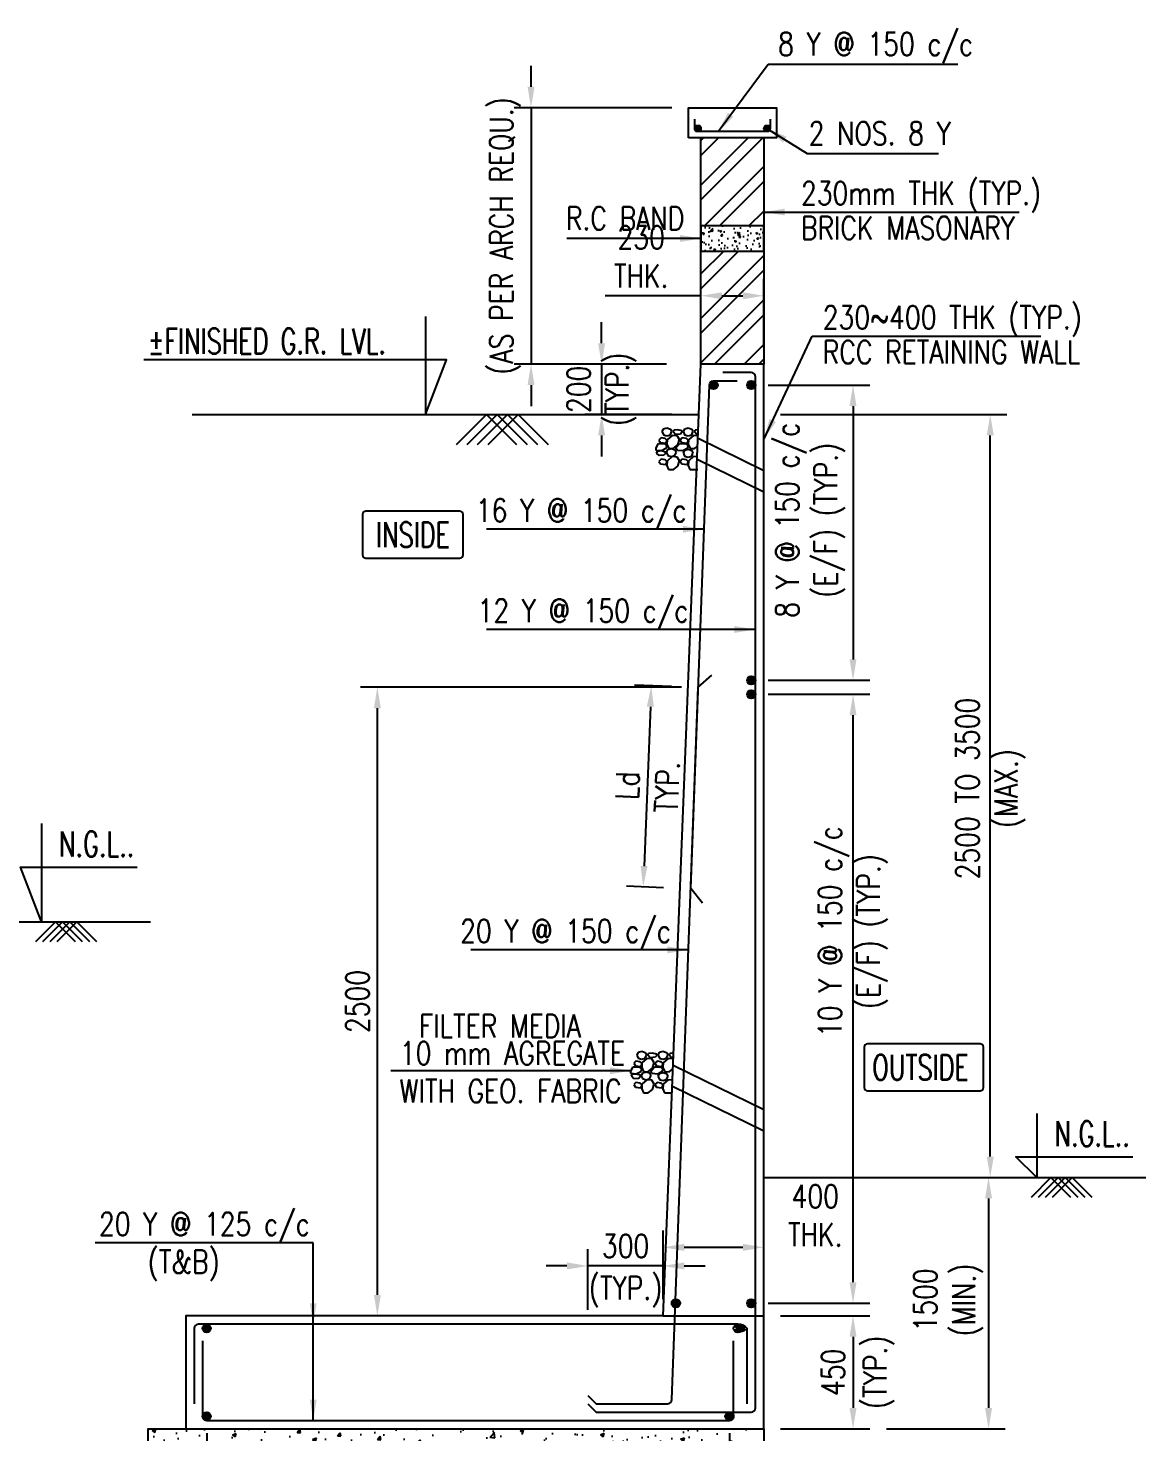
# Model space of a CAD drawing. Extents: x -69352 to 1013721, y -547461 to -186867.
# Drawn here: x 547603 to 560946, y -397471 to -380719 of the extents above; entities that cross this region are included whole.
import ezdxf
from ezdxf.enums import TextEntityAlignment as Align
from ezdxf.lldxf.tags import DXFTag

# ---------------------------------------------------------------- set-up
doc = ezdxf.new("R2010")
doc.units = 0
doc.header["$LTSCALE"] = 500
doc.header["$MEASUREMENT"] = 0
doc.header["$PDMODE"] = 35
doc.header["$PDSIZE"] = -15
doc.layers.get('DEFPOINTS').update_dxf_attribs({"color": 4})
doc.layers.add('hatch', color=7, linetype='Continuous', lineweight=5)
doc.layers.add('RIDE-PROFILE', color=8, linetype='Continuous', lineweight=25)
for name, color, linetype in [('NO. BEAM', 3, 'Continuous'), ('S-COLUMN', 1, 'Continuous'), ('S-CONCRET LINE', 4, 'Continuous'), ('S-DIM-1', 5, 'Continuous'), ('S-LEVEL SECTION', 3, 'Continuous'), ('S-PCC', 9, 'Continuous'), ('S-REINFORCEMENT', 6, 'Continuous'), ('S-RETAINING WALL', 6, 'Continuous'), ('S-TEXT-1 @ 1', 4, 'Continuous'), ('TITLE', 4, 'Continuous')]:
    doc.layers.add(name, color=color, linetype=linetype)
doc.styles.add('ROMANS', font='simplex.shx', dxfattribs={"width": 0.8, "height": 275})
tags = doc.linetypes.add('HIDDEN', pattern=[0.375, 0.25, -0.125]).pattern_tags.tags
tags[6:7] = [DXFTag(74, 4), DXFTag(75, 0), DXFTag(340, '0'), DXFTag(46, 1.0), DXFTag(50, 0.0), DXFTag(44, 0.0), DXFTag(45, 0.0)]
tags[4:5] = [DXFTag(74, 4), DXFTag(75, 0), DXFTag(340, '0'), DXFTag(46, 1.0), DXFTag(50, 0.0), DXFTag(44, 0.0), DXFTag(45, 0.0)]
doc.dimstyles.new('dim100', dxfattribs={"dimtxt": 250, "dimasz": 250, "dimexe": 200, "dimexo": 200, "dimgap": 100, "dimtad": 1, "dimdec": 0, "dimzin": 0, "dimdsep": 46, "dimtxsty": 'ROMANS', "dimcen": 0, "dimclrd": 5, "dimclre": 5, "dimclrt": 4, "dimadec": 0, "dimazin": 0, "dimtfac": 1, "dimtdec": 0, "dimtix": 1, "dimtofl": 0, "dimtmove": 2, "dimatfit": 3, "dimfxl": 0, "dimtolj": 1, "dimtzin": 0, "dimlwd": -1, "dimlwe": -1, "dimarcsym": 0})
doc.dimstyles.new('dim33.33', dxfattribs={"dimtxt": 250, "dimasz": 250, "dimexe": 200, "dimexo": 200, "dimgap": 100, "dimtad": 1, "dimdec": 0, "dimlfac": 0.333331, "dimzin": 0, "dimdsep": 46, "dimtxsty": 'ROMANS', "dimcen": 0, "dimclrd": 5, "dimclre": 5, "dimclrt": 4, "dimadec": 0, "dimazin": 0, "dimtfac": 1, "dimtdec": 0, "dimtix": 1, "dimtofl": 0, "dimtmove": 2, "dimatfit": 3, "dimfxl": 0, "dimtolj": 1, "dimtzin": 0, "dimlwd": -1, "dimlwe": -1, "dimarcsym": 0})
doc.dimstyles.new('dim50', dxfattribs={"dimtxt": 250, "dimasz": 250, "dimexe": 200, "dimexo": 200, "dimgap": 100, "dimtad": 1, "dimdec": 0, "dimlfac": 0.5, "dimzin": 0, "dimdsep": 46, "dimtxsty": 'ROMANS', "dimcen": 0, "dimclrd": 5, "dimclre": 5, "dimclrt": 4, "dimadec": 0, "dimazin": 0, "dimtfac": 1, "dimtdec": 0, "dimtix": 1, "dimtofl": 0, "dimtmove": 2, "dimatfit": 3, "dimfxl": 0, "dimtolj": 1, "dimtzin": 0, "dimlwd": -1, "dimlwe": -1, "dimarcsym": 0})

# ---------------------------------------------------------------- blocks, each defined once
blk = doc.blocks.new('*D562')
at = {"layer": 'DEFPOINTS', "color": 0}
for p in [(556235, -388669), (557450, -388669), (556235, -395935)]:
    blk.add_point(p, dxfattribs=at)
at = {"layer": 'S-DIM-1', "color": 5}
for p, q in [((556435, -388669), (557650, -388669)), ((556435, -395935), (557650, -395935))]:
    blk.add_line(p, q, dxfattribs=at)
at = {"layer": 'S-DIM-1', "color": 5, "lineweight": -3}
blk.add_line((557450, -395685), (557450, -388919), dxfattribs=at)
at = {"layer": 'S-DIM-1', "color": 5}
for points in [[(557491, -388919), (557408, -388919), (557450, -388669)], [(557408, -395685), (557491, -395685), (557450, -395935)]]:
    blk.add_solid(points, dxfattribs=at)
at = {"layer": 'S-DIM-1', "color": 4, "insert": (557450, -391500), "char_height": 275, "attachment_point": 5, "rotation": 90, "style": 'ROMANS'}
blk.add_mtext('\\A1;10 Y @ 150 c/c\\P(E/F) (TYP.)', dxfattribs=at)
blk = doc.blocks.new('*D563')
at = {"layer": 'DEFPOINTS', "color": 0}
for p in [(556385, -385330), (559087, -385330), (558595, -394435)]:
    blk.add_point(p, dxfattribs=at)
at = {"layer": 'S-DIM-1', "color": 5}
for p, q in [((556585, -385330), (559287, -385330)), ((558795, -394435), (559287, -394435))]:
    blk.add_line(p, q, dxfattribs=at)
at = {"layer": 'S-DIM-1', "color": 5, "lineweight": -3}
blk.add_line((559087, -394185), (559087, -385580), dxfattribs=at)
at = {"layer": 'S-DIM-1', "color": 5}
for points in [[(559129, -385580), (559046, -385580), (559087, -385330)], [(559046, -394185), (559129, -394185), (559087, -394435)]]:
    blk.add_solid(points, dxfattribs=at)
at = {"layer": 'S-DIM-1', "color": 4, "insert": (559091, -389794), "char_height": 275, "attachment_point": 5, "rotation": 90, "style": 'ROMANS'}
blk.add_mtext('\\A1;2500 TO 3500\\P(MAX.)', dxfattribs=at)
blk = doc.blocks.new('*D564')
at = {"layer": 'DEFPOINTS', "color": 0}
for p in [(556385, -396085), (556385, -397435), (557450, -397435)]:
    blk.add_point(p, dxfattribs=at)
at = {"layer": 'S-DIM-1', "color": 5}
for p, q in [((556585, -396085), (557650, -396085)), ((556585, -397435), (557650, -397435))]:
    blk.add_line(p, q, dxfattribs=at)
at = {"layer": 'S-DIM-1', "color": 5, "lineweight": -3}
blk.add_line((557450, -396335), (557450, -397185), dxfattribs=at)
at = {"layer": 'S-DIM-1', "color": 5}
for points in [[(557491, -396335), (557408, -396335), (557450, -396085)], [(557408, -397185), (557491, -397185), (557450, -397435)]]:
    blk.add_solid(points, dxfattribs=at)
at = {"layer": 'S-DIM-1', "color": 4, "char_height": 275, "attachment_point": 5, "rotation": 90, "style": 'ROMANS'}
for s, insert in [('\\A1;450', (557212, -396760)), ('(TYP.)', (557759, -396760))]:
    blk.add_mtext(s, dxfattribs=dict(at, insert=insert))
blk = doc.blocks.new('*D565')
at = {"layer": 'DEFPOINTS', "color": 0}
for p in [(549735, -397285), (555975, -397285), (555975, -398566)]:
    blk.add_point(p, dxfattribs=at)
at = {"layer": 'S-DIM-1', "color": 5}
for p, q in [((549735, -397485), (549735, -398766)), ((555975, -397485), (555975, -398766)), ((549985, -398566), (555725, -398566))]:
    blk.add_line(p, q, dxfattribs=at)
for points in [[(549985, -398524), (549985, -398607), (549735, -398566)], [(555725, -398607), (555725, -398524), (555975, -398566)]]:
    blk.add_solid(points, dxfattribs=at)
at = {"layer": 'S-DIM-1', "color": 4, "insert": (552855, -398566), "char_height": 275, "attachment_point": 5, "style": 'ROMANS'}
blk.add_mtext('\\A1;10 Y @ 150 c/c\\P(T&B)', dxfattribs=at)
blk = doc.blocks.new('*D567')
at = {"layer": 'DEFPOINTS', "color": 0}
for p in [(554285, -395490), (555185, -396085), (554285, -396212)]:
    blk.add_point(p, dxfattribs=at)
at = {"layer": 'S-DIM-1', "color": 5}
for p, q in [((554285, -396012), (554285, -395290)), ((555185, -395885), (555185, -395290))]:
    blk.add_line(p, q, dxfattribs=at)
at = {"layer": 'S-DIM-1', "color": 5, "lineweight": -3}
for p, q in [((554035, -395490), (553785, -395490)), ((555185, -395490), (554285, -395490)), ((555435, -395490), (555685, -395490))]:
    blk.add_line(p, q, dxfattribs=at)
at = {"layer": 'S-DIM-1', "color": 5}
for points in [[(554035, -395532), (554035, -395448), (554285, -395490)], [(555435, -395448), (555435, -395532), (555185, -395490)]]:
    blk.add_solid(points, dxfattribs=at)
at = {"layer": 'S-DIM-1', "color": 4, "char_height": 275, "attachment_point": 5, "style": 'ROMANS'}
for s, insert in [('\\A1;300', (554735, -395252)), ('(TYP.)', (554735, -395799))]:
    blk.add_mtext(s, dxfattribs=dict(at, insert=insert))
blk = doc.blocks.new('*D568')
at = {"layer": 'DEFPOINTS', "color": 0}
for p in [(558539, -394435), (557650, -397435), (559067, -397435)]:
    blk.add_point(p, dxfattribs=at)
at = {"layer": 'S-DIM-1', "color": 5}
for p, q in [((558739, -394435), (559267, -394435)), ((557850, -397435), (559267, -397435))]:
    blk.add_line(p, q, dxfattribs=at)
at = {"layer": 'S-DIM-1', "color": 5, "lineweight": -3}
blk.add_line((559067, -394685), (559067, -397185), dxfattribs=at)
at = {"layer": 'S-DIM-1', "color": 5}
for points in [[(559109, -394685), (559025, -394685), (559067, -394435)], [(559025, -397185), (559109, -397185), (559067, -397435)]]:
    blk.add_solid(points, dxfattribs=at)
at = {"layer": 'S-DIM-1', "color": 4, "insert": (558587, -395896), "char_height": 275, "attachment_point": 5, "rotation": 90, "style": 'ROMANS'}
blk.add_mtext('\\A1;1500\\P(MIN.)', dxfattribs=at)
blk = doc.blocks.new('*D569')
at = {"layer": 'DEFPOINTS', "color": 0}
for p in [(555422, -384730), (554449, -385330), (555485, -385330)]:
    blk.add_point(p, dxfattribs=at)
at = {"layer": 'S-DIM-1', "color": 5, "lineweight": -3}
for p, q in [((554449, -384480), (554449, -384230)), ((554449, -384730), (554449, -385330)), ((554449, -385580), (554449, -385830))]:
    blk.add_line(p, q, dxfattribs=at)
at = {"layer": 'S-DIM-1', "color": 5}
for p, q in [((555222, -384730), (554249, -384730)), ((555285, -385330), (554249, -385330))]:
    blk.add_line(p, q, dxfattribs=at)
for points in [[(554407, -384480), (554490, -384480), (554449, -384730)], [(554490, -385580), (554407, -385580), (554449, -385330)]]:
    blk.add_solid(points, dxfattribs=at)
at = {"layer": 'S-DIM-1', "color": 4, "insert": (554449, -385030), "char_height": 275, "attachment_point": 5, "rotation": 90, "style": 'ROMANS'}
blk.add_mtext('\\A1;200\\P(TYP.)', dxfattribs=at)
blk = doc.blocks.new('*D570')
at = {"layer": 'DEFPOINTS', "color": 0}
for p in [(555485, -381670), (553606, -384730), (555422, -384730)]:
    blk.add_point(p, dxfattribs=at)
at = {"layer": 'S-DIM-1', "color": 5, "lineweight": -3}
for p, q in [((553606, -381420), (553606, -381170)), ((553606, -381670), (553606, -384730)), ((553606, -384980), (553606, -385230))]:
    blk.add_line(p, q, dxfattribs=at)
at = {"layer": 'S-DIM-1', "color": 5}
for p, q in [((555285, -381670), (553406, -381670)), ((555222, -384730), (553406, -384730))]:
    blk.add_line(p, q, dxfattribs=at)
for points in [[(553565, -381420), (553648, -381420), (553606, -381670)], [(553648, -384980), (553565, -384980), (553606, -384730)]]:
    blk.add_solid(points, dxfattribs=at)
at = {"layer": 'S-DIM-1', "color": 4, "insert": (553297, -383200), "char_height": 275, "attachment_point": 5, "rotation": 90, "style": 'ROMANS'}
blk.add_mtext('\\A1;(AS PER ARCH REQU.)', dxfattribs=at)
blk = doc.blocks.new('A$C1DFA76C7')
at = {"color": 253, "linetype": 'Continuous'}
for p, q in [((-149, 378), (-174, 352)), ((-174, 352), (-154, 322)), ((-98, 370), (-149, 378)), ((-136, 449), (-121, 413)), ((-134, 449), (-118, 485)), ((-121, 413), (-78, 401)), ((-118, 485), (-78, 497)), ((-78, 352), (-98, 370)), ((-90, 314), (-78, 337)), ((-78, 497), (-37, 482)), ((-78, 401), (-35, 413)), ((-75, 355), (-78, 302)), ((-78, 337), (-78, 352)), ((-17, 408), (-75, 355)), ((-37, 482), (-22, 449)), ((-35, 413), (-22, 449)), ((44, 403), (-17, 408)), ((-4, 449), (4, 469)), ((24, 418), (-4, 449)), ((52, 474), (4, 469)), ((82, 424), (24, 418)), ((72, 358), (44, 403)), ((103, 462), (52, 474)), ((52, 294), (72, 358)), ((105, 378), (80, 352)), ((80, 352), (100, 322)), ((105, 449), (82, 424)), ((105, 449), (103, 462)), ((156, 370), (105, 378)), ((118, 449), (133, 413)), ((120, 449), (136, 485)), ((133, 413), (176, 401)), ((136, 485), (176, 497)), ((176, 352), (156, 370)), ((164, 314), (176, 337)), ((176, 497), (217, 482)), ((176, 401), (219, 413)), ((179, 355), (176, 302)), ((176, 337), (176, 352)), ((237, 408), (179, 355)), ((217, 482), (232, 449)), ((219, 413), (232, 449)), ((289, 404), (237, 408)), ((250, 449), (258, 469)), ((278, 418), (250, 449)), ((289, 473), (258, 469)), ((289, 420), (278, 418)), ((-207, 258), (-179, 309)), ((-207, 228), (-207, 258)), ((-144, 223), (-207, 228)), ((-201, 197), (-193, 217)), ((-173, 166), (-201, 197)), ((-145, 222), (-193, 217)), ((-179, 309), (-113, 309)), ((-114, 171), (-173, 166)), ((-154, 322), (-90, 314)), ((-94, 209), (-145, 222)), ((-90, 251), (-144, 223)), ((-92, 197), (-114, 171)), ((-113, 309), (-80, 286)), ((-92, 197), (-94, 209)), ((-80, 286), (-90, 251)), ((-84, 203), (-69, 168)), ((-82, 203), (-66, 239)), ((-78, 302), (-57, 253)), ((-69, 168), (-26, 155)), ((-66, 239), (-26, 251)), ((-57, 253), (-4, 251)), ((-26, 251), (15, 236)), ((-26, 155), (17, 168)), ((-4, 251), (52, 294)), ((15, 236), (30, 203)), ((17, 168), (30, 203)), ((29, 258), (75, 309)), ((47, 228), (29, 258)), ((110, 223), (47, 228)), ((75, 309), (141, 309)), ((100, 322), (164, 314)), ((164, 251), (110, 223)), ((118, 195), (133, 159)), ((120, 195), (136, 231)), ((136, 231), (176, 243)), ((141, 309), (174, 286)), ((174, 286), (164, 251)), ((176, 302), (197, 253)), ((176, 243), (217, 228)), ((197, 253), (250, 251)), ((217, 228), (232, 195)), ((219, 159), (232, 195)), ((250, 251), (289, 281)), ((-149, 124), (-174, 98)), ((-174, 98), (-154, 68)), ((-154, 68), (-90, 60)), ((-98, 116), (-149, 124)), ((-78, 98), (-98, 116)), ((-90, 60), (-78, 83)), ((-75, 101), (-78, 48)), ((-78, 83), (-78, 98)), ((-78, 48), (-58, 0)), ((-17, 154), (-75, 101)), ((44, 149), (-17, 154)), ((0, 0), (52, 40)), ((72, 104), (44, 149)), ((52, 40), (72, 104)), ((105, 124), (80, 98)), ((80, 98), (100, 68)), ((100, 68), (164, 60)), ((156, 116), (105, 124)), ((133, 159), (176, 147)), ((176, 98), (156, 116)), ((164, 60), (176, 83)), ((176, 147), (219, 159)), ((179, 101), (176, 48)), ((176, 83), (176, 98)), ((176, 48), (196, 0)), ((237, 154), (179, 101)), ((289, 150), (237, 154))]:
    blk.add_line(p, q, dxfattribs=at)
at = {"color": 253}
for p, q in [((196, 0), (289, 0, -10)), ((-58, 0), (0, 0))]:
    blk.add_line(p, q, dxfattribs=at)
blk = doc.blocks.new('*D711')
at = {"layer": 'DEFPOINTS', "color": 0}
for p in [(556385, -395268), (555185, -396085), (556385, -396085)]:
    blk.add_point(p, dxfattribs=at)
at = {"layer": 'S-DIM-1', "color": 5}
for p, q in [((555185, -395885), (555185, -395068)), ((556385, -395885), (556385, -395068))]:
    blk.add_line(p, q, dxfattribs=at)
at = {"layer": 'S-DIM-1', "color": 5, "lineweight": -3}
blk.add_line((555435, -395268), (556135, -395268), dxfattribs=at)
at = {"layer": 'S-DIM-1', "color": 5}
for points in [[(555435, -395227), (555435, -395310), (555185, -395268)], [(556135, -395310), (556135, -395227), (556385, -395268)]]:
    blk.add_solid(points, dxfattribs=at)
at = {"layer": 'S-DIM-1', "color": 4, "insert": (556999, -394889), "char_height": 275, "attachment_point": 5, "style": 'ROMANS'}
blk.add_mtext('\\A1;400\\PTHK.', dxfattribs=at)
blk = doc.blocks.new('*D712')
at = {"layer": 'DEFPOINTS', "color": 0}
for p in [(556385, -383913), (555635, -384730), (556385, -384730)]:
    blk.add_point(p, dxfattribs=at)
at = {"layer": 'S-DIM-1', "color": 5}
for p, q in [((555635, -384530), (555635, -383713)), ((556385, -384530), (556385, -383713))]:
    blk.add_line(p, q, dxfattribs=at)
at = {"layer": 'S-DIM-1', "color": 5, "lineweight": -3}
for p, q in [((555635, -383913), (554491, -383913)), ((555885, -383913), (556135, -383913))]:
    blk.add_line(p, q, dxfattribs=at)
at = {"layer": 'S-DIM-1', "color": 5}
for points in [[(555885, -383872), (555885, -383955), (555635, -383913)], [(556135, -383955), (556135, -383872), (556385, -383913)]]:
    blk.add_solid(points, dxfattribs=at)
at = {"layer": 'S-DIM-1', "color": 4, "insert": (554921, -383447), "char_height": 275, "attachment_point": 5, "style": 'ROMANS'}
blk.add_mtext('\\A1;230\\PTHK.', dxfattribs=at)
blk = doc.blocks.new('*D713')
at = {"layer": 'DEFPOINTS', "color": 0}
for p in [(555482, -388585), (554945, -390967), (555387, -390985)]:
    blk.add_point(p, dxfattribs=at)
at = {"layer": 'S-DIM-1', "color": 5, "ltscale": 0.3}
for p, q in [((555282, -388577), (554841, -388559)), ((555031, -388817), (554955, -390718)), ((555187, -390977), (554746, -390959))]:
    blk.add_line(p, q, dxfattribs=at)
at = {"layer": 'S-DIM-1', "color": 5}
for points in [[(555072, -388819), (554989, -388815), (555041, -388567)], [(554914, -390716), (554997, -390719), (554945, -390967)]]:
    blk.add_solid(points, dxfattribs=at)
at = {"layer": 'S-DIM-1', "color": 4, "char_height": 275, "attachment_point": 5, "rotation": 87.7305, "style": 'ROMANS'}
for s, insert in [('\\A1;Ld', (554756, -389758)), ('TYP.', (555230, -389777))]:
    blk.add_mtext(s, dxfattribs=dict(at, insert=insert))
blk = doc.blocks.new('*D714')
at = {"layer": 'DEFPOINTS', "color": 0}
for p in [(551772, -388585), (555601, -388585), (552560, -396085)]:
    blk.add_point(p, dxfattribs=at)
at = {"layer": 'S-DIM-1', "color": 5, "ltscale": 0.3}
for p, q in [((555401, -388585), (551572, -388585)), ((551772, -395835), (551772, -388835)), ((552360, -396085), (551572, -396085))]:
    blk.add_line(p, q, dxfattribs=at)
at = {"layer": 'S-DIM-1', "color": 5}
for points in [[(551814, -388835), (551731, -388835), (551772, -388585)], [(551731, -395835), (551814, -395835), (551772, -396085)]]:
    blk.add_solid(points, dxfattribs=at)
at = {"layer": 'S-DIM-1', "color": 4, "insert": (551535, -392335), "char_height": 275, "attachment_point": 5, "rotation": 90, "style": 'ROMANS'}
blk.add_mtext('\\A1;2500', dxfattribs=at)
blk = doc.blocks.new('*D715')
at = {"layer": 'DEFPOINTS', "color": 0}
for p in [(556235, -384980), (556235, -388502), (557450, -388502)]:
    blk.add_point(p, dxfattribs=at)
at = {"layer": 'S-DIM-1', "color": 5}
for p, q in [((556435, -384980), (557650, -384980)), ((556435, -388502), (557650, -388502))]:
    blk.add_line(p, q, dxfattribs=at)
at = {"layer": 'S-DIM-1', "color": 5, "lineweight": -3}
blk.add_line((557450, -385230), (557450, -388252), dxfattribs=at)
at = {"layer": 'S-DIM-1', "color": 5}
for points in [[(557491, -385230), (557408, -385230), (557450, -384980)], [(557408, -388252), (557491, -388252), (557450, -388502)]]:
    blk.add_solid(points, dxfattribs=at)
at = {"layer": 'S-DIM-1', "color": 4, "insert": (556940, -386592), "char_height": 275, "attachment_point": 5, "rotation": 90, "style": 'ROMANS'}
blk.add_mtext('\\A1;8 Y @ 150 c/c\\P(E/F) (TYP.)', dxfattribs=at)

msp = doc.modelspace()

# ---------------------------------------------------------------- hatches: boundary and pattern name
at = {"layer": 'hatch', "linetype": 'ByBlock', "lineweight": -2, "ltscale": 20}
h = msp.add_hatch(dxfattribs=at)
h.set_pattern_fill('ANSI32', color=9, scale=1000)
h.set_pattern_definition([(45, (220974.9, -678537.9), (-265.16504, 265.16504), []), (45, (221151.7, -678537.9), (-265.16504, 265.16504), [])])
edge = h.paths.add_edge_path()
edge.add_line((556384.916, -383079.834), (556384.916, -382029.834))
edge.add_line((556384.916, -382029.834), (555787.637, -382029.834))
edge.add_line((555634.916, -382029.834), (555634.916, -383079.834))
edge.add_line((555634.916, -383079.834), (556324.916, -383079.834))
edge = h.paths.add_edge_path()
edge.add_line((555634.916, -383379.834), (555634.916, -384729.834))
edge.add_line((555634.916, -384729.834), (556324.916, -384729.834))
edge.add_line((556384.916, -384729.834), (556384.916, -383379.834))
edge.add_line((556384.916, -383379.834), (555787.637, -383379.834))
at = {"layer": 'S-PCC', "linetype": 'ByBlock'}
h = msp.add_hatch(dxfattribs=at)
h.set_pattern_fill('AR-CONC,_O', color=256, scale=30)
h.set_pattern_definition([(50, (-17767766.54, 1026760.1), (215.1780548, -18.8256405), [22.5, -247.5]), (355, (-17767766.54, 1026760.1), (-41.6254, 225.65764), [18, -198]), (100.4514445, (-17767748.61, 1026758.53), (173.552654, 206.8319973), [19.1220576, -210.3426336]), (46.1842, (-17767766.54, 1026820.1), (320.1723992, -49.6557842), [33.75, -371.25]), (96.6356355, (-17767739.86, 1026815.96), (280.3985837, 292.23558), [28.6831026, -315.514128]), (351.184164, (-17767766.54, 1026820.1), (280.3985835, 292.23558), [27, -297.0000003]), (21, (-17767736.54, 1026805.1), (179.0721156, -120.7856672), [22.5, -247.5]), (326, (-17767736.54, 1026805.1), (72.9945996, 217.5450135), [18, -198]), (71.4514447, (-17767721.62, 1026795.03), (252.066713, 96.7593458), [19.122057, -210.3426336]), (37.5, (-17767766.54, 1026760.1), (3.6479566, 99.86815615), [0, -195.6, 0, -201, 0, -198.75]), (7.5, (-17767766.54, 1026760.1), (78.92086123, 118.32351356), [0, -114.6, 0, -191.1, 0, -75.75]), (327.5, (-17767833.44, 1026760.1), (160.14673085, -6.76646152), [0, -75, 0, -234, 0, -310.5]), (317.5, (-17767863.44, 1026760.1), (174.9558508, 30.0314947), [0, -97.5, 0, -155.4, 0, -220.5])])
h.paths.add_polyline_path([(555634.916, -383079.834), (555634.916, -383379.834), (556384.916, -383379.834), (556384.916, -383079.834)])
h = msp.add_hatch(dxfattribs=at)
h.set_pattern_fill('AR-CONC,_O', color=256, scale=66.666667)
h.set_pattern_definition([(50, (-16546182.5, 13892.4), (478.173455, -41.834757), [50, -550]), (355, (-16546182.5, 13892.4), (-92.500889, 501.461422), [40, -440]), (100.4514445, (-16546142.66, 13888.9), (385.672564, 459.626661), [42.493461, -467.428075]), (46.1842, (-16546182.5, 14025.7), (711.49422, -110.346187), [75, -825]), (96.6356355, (-16546123.2, 14016.5), (623.107964, 649.4124), [63.740228, -701.142507]), (351.184164, (-16546182.5, 14025.7), (623.107963, 649.4124), [60, -660]), (21, (-16546115.84, 13992.4), (397.938035, -268.412594), [50, -550]), (326, (-16546115.84, 13992.4), (162.210221, 483.433363), [40, -440]), (71.4514447, (-16546082.7, 13970), (560.148251, 215.020769), [42.49346, -467.428075]), (37.5, (-16546182.51, 13892.39), (8.1065702, 221.9292359), [0, -434.6666667, 0, -446.6666667, 0, -441.6666667]), (7.5, (-16546182.5, 13892.39), (175.3796916, 262.9411413), [0, -254.6666667, 0, -424.6666667, 0, -168.3333333]), (327.5, (-16546331.18, 13892.39), (355.8816241, -15.0365812), [0, -166.6666667, 0, -520, 0, -690]), (317.5, (-16546397.84, 13892.4), (388.7907796, 66.736655), [0, -216.6666667, 0, -345.3333333, 0, -490])])
h.paths.add_polyline_path([(549034.916, -397884.834), (549034.916, -397434.834), (556384.916, -397434.834), (556384.916, -397884.834)])

# ---------------------------------------------------------------- linework, layer by layer
at = {"layer": 'NO. BEAM', "color": 7, "elevation": 11.068}
for points in [[(552756.335, -386484.896), (551636.335, -386484.896, 0.414213562), (551596.335, -386524.896), (551596.335, -387004.896, 0.414213562), (551636.335, -387044.896), (552756.335, -387044.896, 0.414213562), (552796.335, -387004.896), (552796.335, -386524.896, 0.414213562)], [(558965.396, -392840.486), (557622.765, -392840.486, 0.414213562), (557582.765, -392880.486), (557582.765, -393360.486, 0.414213562), (557622.765, -393400.486), (558965.396, -393400.486, 0.414213562), (559005.396, -393360.486), (559005.396, -392880.486, 0.414213562)]]:
    msp.add_lwpolyline(points, format="xyb", close=True, dxfattribs=at)
at = {"layer": 'RIDE-PROFILE', "color": 2, "linetype": 'HIDDEN', "ltscale": 1000}
for p, q in [((555599.928, -385612.697, 10.268), (556384.916, -385997.177, 10.268)), ((555590.019, -385862.743, 10.268), (556384.916, -386252.077, 10.268)), ((555303.411, -393094.822, 10.268), (556384.916, -393624.534, 10.268)), ((555293.502, -393344.868, 10.268), (556384.916, -393879.434, 10.268))]:
    msp.add_line(p, q, dxfattribs=at)
at = {"layer": 'S-COLUMN', "color": 4}
msp.add_line((555634.916, -384690.83, 11.068), (555634.916, -382029.834, 11.068), dxfattribs=at)
at = {"layer": 'S-COLUMN', "color": 4, "elevation": 11.068}
for points in [[(555634.916, -384729.834), (555634.916, -382029.834)], [(556384.916, -382029.834), (556384.916, -384729.834)]]:
    msp.add_lwpolyline(points, dxfattribs=at)
at = {"layer": 'S-CONCRET LINE', "linetype": 'HIDDEN', "ltscale": 0.25}
msp.add_line((555184.916, -396084.834, 11.068), (556384.916, -396084.834, 11.068), dxfattribs=at)
at = {"layer": 'S-CONCRET LINE', "elevation": 11.068}
msp.add_lwpolyline([(555484.916, -382029.834), (555484.916, -381669.834), (556534.916, -381669.834), (556534.916, -382029.834)], close=True, dxfattribs=at)
for points in [[(555184.916, -396084.834), (549484.916, -396084.834), (549484.916, -397434.834), (556384.916, -397434.834)], [(556384.916, -397434.834), (556384.916, -396084.834)]]:
    msp.add_lwpolyline(points, dxfattribs=at)
at = {"layer": 'S-LEVEL SECTION'}
for p, q in [((549562.071, -385329.834, 11.068), (555611.138, -385329.834, 11.068)), ((543578.811, -391382.513, 11.068), (549064.095, -391382.513, 11.068)), ((556384.916, -394434.834, 11.068), (560945.633, -394434.834, 11.068))]:
    msp.add_line(p, q, dxfattribs=at)
at = {"layer": 'S-LEVEL SECTION', "elevation": 11.068}
for points in [[(552346.037, -384159.434), (552346.037, -385329.834), (552596.037, -384679.834), (548985.408, -384679.834)], [(547762.091, -390212.114), (547762.091, -391382.513), (547512.091, -390732.513), (548905.822, -390732.513)], [(559643.629, -393669.696), (559643.629, -394434.834), (559393.629, -394190.096), (560787.36, -394190.096)]]:
    msp.add_lwpolyline(points, dxfattribs=at)
at = {"layer": 'S-PCC', "elevation": 11.068}
for points in [[(556384.916, -383079.834), (555634.916, -383079.834), (555634.916, -383379.834), (556384.916, -383379.834)], [(549034.916, -397884.834), (549034.916, -397434.834), (556384.916, -397434.834), (556384.916, -397884.834)]]:
    msp.add_lwpolyline(points, close=True, dxfattribs=at)
for points in [[(552715.991, -385687.807), (553073.964, -385329.834), (553431.937, -385687.807)], [(552842.554, -385687.807), (553200.527, -385329.834), (553558.499, -385687.807)], [(552969.116, -385687.807), (553327.089, -385329.834), (553685.062, -385687.807)], [(553095.679, -385687.807), (553453.652, -385329.834), (553811.624, -385687.807)], [(548169.6, -391621.162), (547930.951, -391382.513), (547692.303, -391621.162)], [(548253.975, -391621.162), (548015.326, -391382.513), (547776.678, -391621.162)], [(548338.35, -391621.162), (548099.701, -391382.513), (547861.053, -391621.162)], [(548422.725, -391621.162), (548184.076, -391382.513), (547945.428, -391621.162)], [(560051.138, -394673.482), (559812.489, -394434.834), (559573.841, -394673.482)], [(560135.513, -394673.482), (559896.864, -394434.834), (559658.216, -394673.482)], [(560219.888, -394673.482), (559981.239, -394434.834), (559742.591, -394673.482)], [(560304.263, -394673.482), (560065.614, -394434.834), (559826.966, -394673.482)]]:
    msp.add_lwpolyline(points, dxfattribs=at)
at = {"layer": 'S-REINFORCEMENT', "elevation": 11.068}
msp.add_lwpolyline([(556459.916, -381804.834), (556459.916, -381917.334, -0.414213562), (556422.416, -381954.834), (555597.416, -381954.834, -0.414213562), (555559.916, -381917.334), (555559.916, -381804.834)], format="xyb", dxfattribs=at)
at = {"layer": 'S-REINFORCEMENT', "const_width": 37.5, "elevation": 11.068}
for points in [[(555578.666, -381917.334, 1), (555616.166, -381917.334, 1)], [(556441.166, -381917.334, -1), (556403.666, -381917.334, -1)]]:
    msp.add_lwpolyline(points, format="xyb", close=True, dxfattribs=at)
at = {"layer": 'S-REINFORCEMENT', "ltscale": 10, "elevation": 11.068}
for points in [[(554284.916, -397134.834), (554384.916, -397234.834), (556234.916, -397234.834, 0.414213562), (556284.916, -397184.834), (556284.916, -384879.834, 0.414213562), (556234.916, -384829.834), (555894.916, -384829.834)], [(555654.458, -391161.065), (555511.682, -390984.834), (555734.916, -384979.834, -0.414213562), (555784.916, -384929.834), (556064.916, -384929.834)], [(554284.916, -397034.834), (554384.916, -397134.834), (555234.916, -397134.834, 0.414213562), (555284.916, -397084.834), (555600.902, -388584.834), (555763.568, -388439.049)], [(556184.916, -397134.834), (556184.916, -396234.834, 0.242400153), (556074.916, -396184.834), (549634.916, -396184.834, 0.414213562), (549584.916, -396234.834), (549584.916, -397134.834)], [(549684.916, -396384.834), (549684.916, -397284.834, 0.414213562), (549734.916, -397334.834), (555974.916, -397334.834, 0.414213562), (556024.916, -397284.834), (556024.916, -396384.834)]]:
    msp.add_lwpolyline(points, format="xyb", dxfattribs=at)
at = {"layer": 'S-REINFORCEMENT', "ltscale": 10, "const_width": 50, "elevation": 11.068}
for points in [[(555759.916, -384979.834, 1), (555809.916, -384979.834, 1)], [(556209.916, -384979.834, 1), (556259.916, -384979.834, 1)], [(556209.916, -388502.022, 1), (556259.916, -388502.022, 1)], [(556209.916, -388669.327, 1), (556259.916, -388669.327, 1)], [(555309.916, -395934.832, 1), (555359.916, -395934.832, 1)], [(556209.916, -395934.832, 1), (556259.916, -395934.832, 1)], [(549759.916, -396234.834, 1), (549709.916, -396234.834, 1)], [(556049.916, -396234.834, -0.454545455), (556159.916, -396234.834, -0.454545455)], [(549759.916, -397284.834, -1), (549709.916, -397284.834, -1)], [(555999.916, -397284.834, -1), (555949.916, -397284.834, -1)]]:
    msp.add_lwpolyline(points, format="xyb", close=True, dxfattribs=at)
at = {"layer": 'S-REINFORCEMENT'}
for centre in [(555597.416, -381917.334, 11.068), (556422.416, -381917.334, 11.068)]:
    msp.add_circle(centre, 37.5, dxfattribs=at)
at = {"layer": 'S-REINFORCEMENT', "ltscale": 10}
for centre in [(555784.916, -384979.834, 11.068), (556234.916, -384979.834, 11.068), (556234.916, -388502.022, 11.068), (556234.916, -388669.327, 11.068), (555334.916, -395934.832, 11.068), (556234.916, -395934.832, 11.068), (549734.916, -396234.834, 11.068), (556074.916, -396234.834, 11.068), (549734.916, -397284.834, 11.068), (555974.916, -397284.834, 11.068)]:
    msp.add_circle(centre, 50, dxfattribs=at)
at = {"layer": 'S-RETAINING WALL', "color": 210}
msp.add_line((556384.916, -384729.834, 11.068), (555634.916, -384729.834, 11.068), dxfattribs=at)
at = {"layer": 'S-RETAINING WALL', "color": 210, "elevation": 11.068}
for points in [[(555184.916, -396084.834), (555634.916, -384729.834)], [(556384.916, -396084.834), (556384.916, -384729.834)]]:
    msp.add_lwpolyline(points, dxfattribs=at)

# ---------------------------------------------------------------- block references
at = {"color": 0}
for p in [(555306.821, -385987.217, 11.068), (555005.339, -393423.389, 21.108)]:
    msp.add_blockref('A$C1DFA76C7', p, dxfattribs=at)

# ---------------------------------------------------------------- texts
at = {"layer": 'S-LEVEL SECTION', "style": 'ROMANS', "width": 0.7}
for s, p in [('%%PFINISHED G.R. LVL.', (549032.171, -384454.834, 11.068)), ('N.G.L..', (547971.558, -390454.96, 40.325)), ('N.G.L..', (559853.096, -393912.542, 40.325))]:
    msp.add_text(s, height=300, dxfattribs=at).set_placement(p, align=Align.MIDDLE_LEFT)
at = {"layer": 'S-TEXT-1 @ 1', "style": 'ROMANS', "width": 0.8}
for s, p in [('8 Y @ 150 c/c', (556555.416, -380909.079, 11.068)), ('2 NOS. 8 Y', (556920.25, -381974.963, 11.068)), ('230mm THK (TYP.)', (556828.25, -382689.332, 11.068)), ('R.C BAND', (554022.689, -382989.834, 11.068)), ('BRICK MASONARY', (556828.25, -383103.618, 11.068)), ('230~400 THK (TYP.)', (557088.218, -384171.6, 11.068)), ('RCC RETAINING WALL', (557088.218, -384585.885, 11.068)), ('16 Y @ 150 c/c', (552946.783, -386474.152, 11.068)), ('12 Y @ 150 c/c', (552968.4, -387670.61, 11.068)), ('20 Y @ 150 c/c', (552760.187, -391493.586, 11.068)), ('FILTER MEDIA', (552269.627, -392628.066, 11.268)), ('10 mm AGREGATE', (552040.559, -392951.03, 11.268)), ('WITH GEO. FABRIC', (552037.667, -393403.618, 11.268)), ('20 Y @ 125 c/c', (548449.022, -394990.213, 11.068)), ('(T&B)', (549031.955, -395440.213, 11.068))]:
    msp.add_text(s, height=275, dxfattribs=at).set_placement(p, align=Align.MIDDLE_LEFT)
at = {"layer": 'TITLE', "color": 2, "style": 'ROMANS', "width": 0.7}
for s, p in [('INSIDE', (552196.335, -386764.896, 11.068)), ('OUTSIDE', (558255.396, -393120.486, 11.068))]:
    msp.add_text(s, height=300, dxfattribs=at).set_placement(p, align=Align.MIDDLE_CENTER)

# ---------------------------------------------------------------- dimensions: what is measured, and where the dimension line sits
at = {"layer": 'S-DIM-1'}
for base, p1, p2, angle, text, override, picture, middle in [((553606.416, -384729.834, 11.068), (555484.916, -381669.834, 11.068), (555422.196, -384729.834, 11.068), 90, '(AS PER ARCH REQU.)', {"dimtofl": 1, "dimtmove": 0, "dimlwd": 65533}, '*D570', (553296.893, -383199.834, 11.068)), ((554284.916, -395489.934, 11.068), (555184.916, -396084.834, 11.068), (554284.916, -396211.638, 11.068), 180, '<>\\X(TYP.)', {"dimtxt": 250, "dimasz": 250, "dimtofl": 1, "dimtmove": 0, "dimlwd": 65533}, '*D567', (554734.916, -395489.934, 11.068)), ((557449.548, -397434.834, 11.068), (556384.916, -396084.834, 11.068), (556384.916, -397434.834, 11.068), 90, '<>\\X(TYP.)', {"dimtxt": 250, "dimasz": 250, "dimtofl": 1, "dimtmove": 0, "dimlwd": 65533}, '*D564', (557449.548, -396759.834, 11.068))]:
    dim = msp.add_linear_dim(base=base, p1=p1, p2=p2, angle=angle, text=text, dimstyle='dim33.33', override=override, dxfattribs=at)
    dim.commit()
    dim.dimension.update_dxf_attribs({"geometry": picture, "text_midpoint": middle})
for base, p1, p2, angle, text, override, picture, middle, dimtype in [((556384.916, -383913.276, 11.068), (555634.916, -384729.834, 11.068), (556384.916, -384729.834, 11.068), 0, '230\\XTHK.', {"dimtofl": 1, "dimtmove": 1, "dimlwd": 65533}, '*D712', (554921.396, -384000.51, 11.068), 161), ((554448.799, -385329.834, 12.321), (555422.196, -384729.834, 11.068), (555484.916, -385329.834, 11.068), 90, '<>\\X(TYP.)', {"dimtofl": 1, "dimtmove": 0, "dimlwd": 65533}, '*D569', (554448.799, -385029.834, 12.321), 160), ((557449.548, -388502.022, 11.068), (556234.916, -384979.834, 11.068), (556234.916, -388502.022, 11.068), 270, '8 Y @ 150 c/c\\X(E/F) (TYP.)', {"dimtofl": 1, "dimtmove": 1, "dimlwd": 65533}, '*D715', (557504.733, -386591.939, 11.068), 160), ((559087.424, -385329.834, 11.068), (558594.618, -394434.834, 11.068), (556384.916, -385329.834, 11.068), 270, '2500 TO 3500\\P(MAX.)', {"dimtofl": 1, "dimtmove": 1, "dimlwd": 65533}, '*D563', (559571.159, -389793.514, 11.068), 160), ((557449.548, -388669.327, 11.068), (556234.916, -395934.832, 11.068), (556234.916, -388669.327, 11.068), 90, '10 Y @ 150 c/c\\X(E/F) (TYP.)', {"dimtxt": 250, "dimasz": 250, "dimtxsty": 'ROMANS', "dimtofl": 1, "dimtmove": 0, "dimlwd": 65533}, '*D562', (557449.548, -391500.415, 11.068), 160), ((556384.916, -395268.276, 11.068), (555184.916, -396084.834, 11.068), (556384.916, -396084.834, 11.068), 0, '<>\\XTHK.', {"dimtofl": 1, "dimtmove": 1, "dimlwd": 65533}, '*D711', (556999.325, -395355.51, 11.068), 161), ((559066.908, -397434.834, 11.068), (558539.403, -394434.834, 11.068), (557649.548, -397434.834, 11.068), 90, '1500\\X(MIN.)', {"dimtofl": 1, "dimtmove": 1, "dimlwd": 65533}, '*D568', (559066.908, -395895.918, 11.068), 160)]:
    dim = msp.add_linear_dim(base=base, p1=p1, p2=p2, angle=angle, text=text, dimstyle='dim33.33', override=override, dxfattribs=at)
    dim.commit()
    dim.dimension.update_dxf_attribs({"geometry": picture, "text_midpoint": middle, "dimtype": dimtype})
at = {"layer": 'S-DIM-1', "ltscale": 0.3}
dim = msp.add_linear_dim(base=(551772.424, -388584.834, 11.068), p1=(552559.704, -396084.834, 11.068), p2=(555600.902, -388584.834, 11.068), angle=90, text='2500', dimstyle='dim50', dxfattribs=at)
dim.commit()
dim.dimension.update_dxf_attribs({"geometry": '*D714', "text_midpoint": (551534.924, -392334.834, 11.068)})
dim = msp.add_aligned_dim(p1=(555482.142, -388584.834, 11.068), p2=(555387.03, -390984.834, 11.068), distance=-441.985, text='Ld\\XTYP.', dimstyle='dim50', dxfattribs=at)
dim.commit()
dim.dimension.update_dxf_attribs({"geometry": '*D713', "text_midpoint": (554992.948, -389767.332, 11.068)})
at = {"layer": 'S-DIM-1'}
dim = msp.add_linear_dim(base=(555974.916, -398565.697, 30.485), p1=(549734.916, -397284.834, 11.068), p2=(555974.916, -397284.834, 11.068), text='10 Y @ 150 c/c\\X(T&B)', dimstyle='dim33.33', override={"dimtxt": 250, "dimasz": 250, "dimtmove": 0}, dxfattribs=at)
dim.commit()
dim.dimension.update_dxf_attribs({"geometry": '*D565', "text_midpoint": (552854.916, -398565.697, 30.485), "dimtype": 160})

# ---------------------------------------------------------------- leaders
for points, dimstyle in [([(555841.696, -381954.834, 11.068), (556435.416, -381149.079, 11.068), (558700.986, -381149.079, 11.068)], 'dim33.33'), ([(556422.416, -381917.334, 11.068), (556901.486, -382214.963, 11.068), (558468.856, -382214.963, 11.068)], 'dim33.33'), ([(556384.916, -382914.332, 11.068), (559431.113, -382914.332, 11.068)], 'dim100'), ([(555634.916, -383229.834, 11.068), (554032.416, -383229.834, 11.068)], 'dim33.33'), ([(556384.916, -385628.025, 11.068), (556960.183, -384396.6, 11.068), (559691.081, -384396.6, 11.068)], 'dim100'), ([(555671.001, -386699.152, 11.068), (553074.386, -386699.152, 11.068)], 'dim100'), ([(556283.84, -387895.61, 11.068), (553074.386, -387895.61, 11.068)], 'dim100'), ([(555484.405, -391718.586, 11.068), (552887.79, -391718.586, 11.068)], 'dim100')]:
    msp.add_leader(points, dimstyle=dimstyle, dxfattribs=at)
at = {"layer": 'S-DIM-1', "color": 0}
msp.add_leader([(554800.182, -393160.797, 21.108), (551932.898, -393160.797, 21.108)], dimstyle='dim33.33', override={"dimgap": 100, "dimtad": 0}, dxfattribs=at)
at = {"layer": 'S-DIM-1'}
for points, override in [([(551006.343, -396184.834, 11.068), (551006.343, -395215.213, 11.068), (548403.947, -395215.213, 11.068)], {"dimtad": 0, "dimarcsym": 1}), ([(551006.343, -397334.834, 11.068), (551006.343, -395215.213, 11.068), (548403.947, -395215.213, 11.068)], {"dimgap": 100, "dimtad": 0, "dimarcsym": 1})]:
    msp.add_leader(points, dimstyle='dim100', override=override, dxfattribs=at)

doc.saveas('drawing.dxf')
